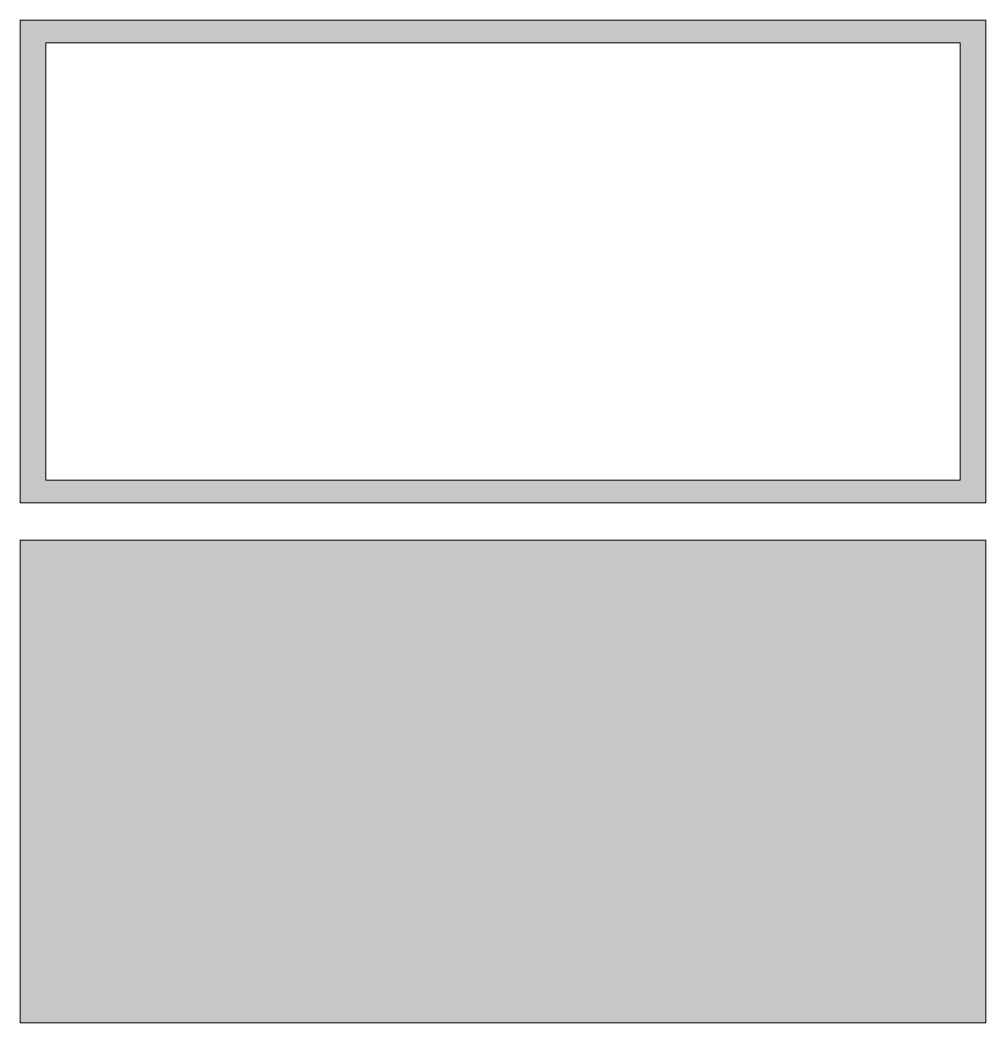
# Model space of a CAD drawing. Extents: x -62 to 1065, y -1834 to 555.
# Drawn here: x -62 to 1065, y -1834 to -664 of the extents above; entities that cross this region are included whole.
import ezdxf

# ---------------------------------------------------------------- set-up
doc = ezdxf.new("R2010")
doc.units = 0
doc.header["$MEASUREMENT"] = 0
doc.layers.add('Layer 1', color=7, linetype='Continuous')

# ---------------------------------------------------------------- blocks, each defined once
blk = doc.blocks.new('block 2')
at = {"layer": 'Layer 1', "true_color": 0xf2b571}
h = blk.add_hatch(color=31, dxfattribs=at)
h.dxf.hatch_style = 2
h.paths.add_polyline_path([(1065.4, -664), (-61.7, -664), (-61.7, -1227.5), (1065.4, -1227.5)])
h.paths.add_polyline_path([(1035.3, -690.5), (1035.3, -1201), (-31.6, -1201), (-31.6, -690.5)])
h = blk.add_hatch(color=31, dxfattribs=at)
h.dxf.hatch_style = 2
h.paths.add_polyline_path([(-61.7, -1270.7), (-61.7, -1834.2), (1065.4, -1834.2), (1065.4, -1270.7)])
at = {"layer": 'Layer 1', "lineweight": 0}
for points in [[(1065.4, -664), (-61.7, -664), (-61.7, -1227.5), (1065.4, -1227.5), (1065.4, -664), (1065.4, -664)], [(1035.3, -690.5), (1035.3, -1201), (-31.6, -1201), (-31.6, -690.5), (1035.3, -690.5)], [(-61.7, -1270.7), (-61.7, -1834.2), (1065.4, -1834.2), (1065.4, -1270.7), (-61.7, -1270.7)]]:
    blk.add_lwpolyline(points, dxfattribs=at)

msp = doc.modelspace()

# ---------------------------------------------------------------- block references
at = {"layer": 'Layer 1'}
msp.add_blockref('block 2', (0, 0), dxfattribs=at)

doc.saveas('drawing.dxf')
